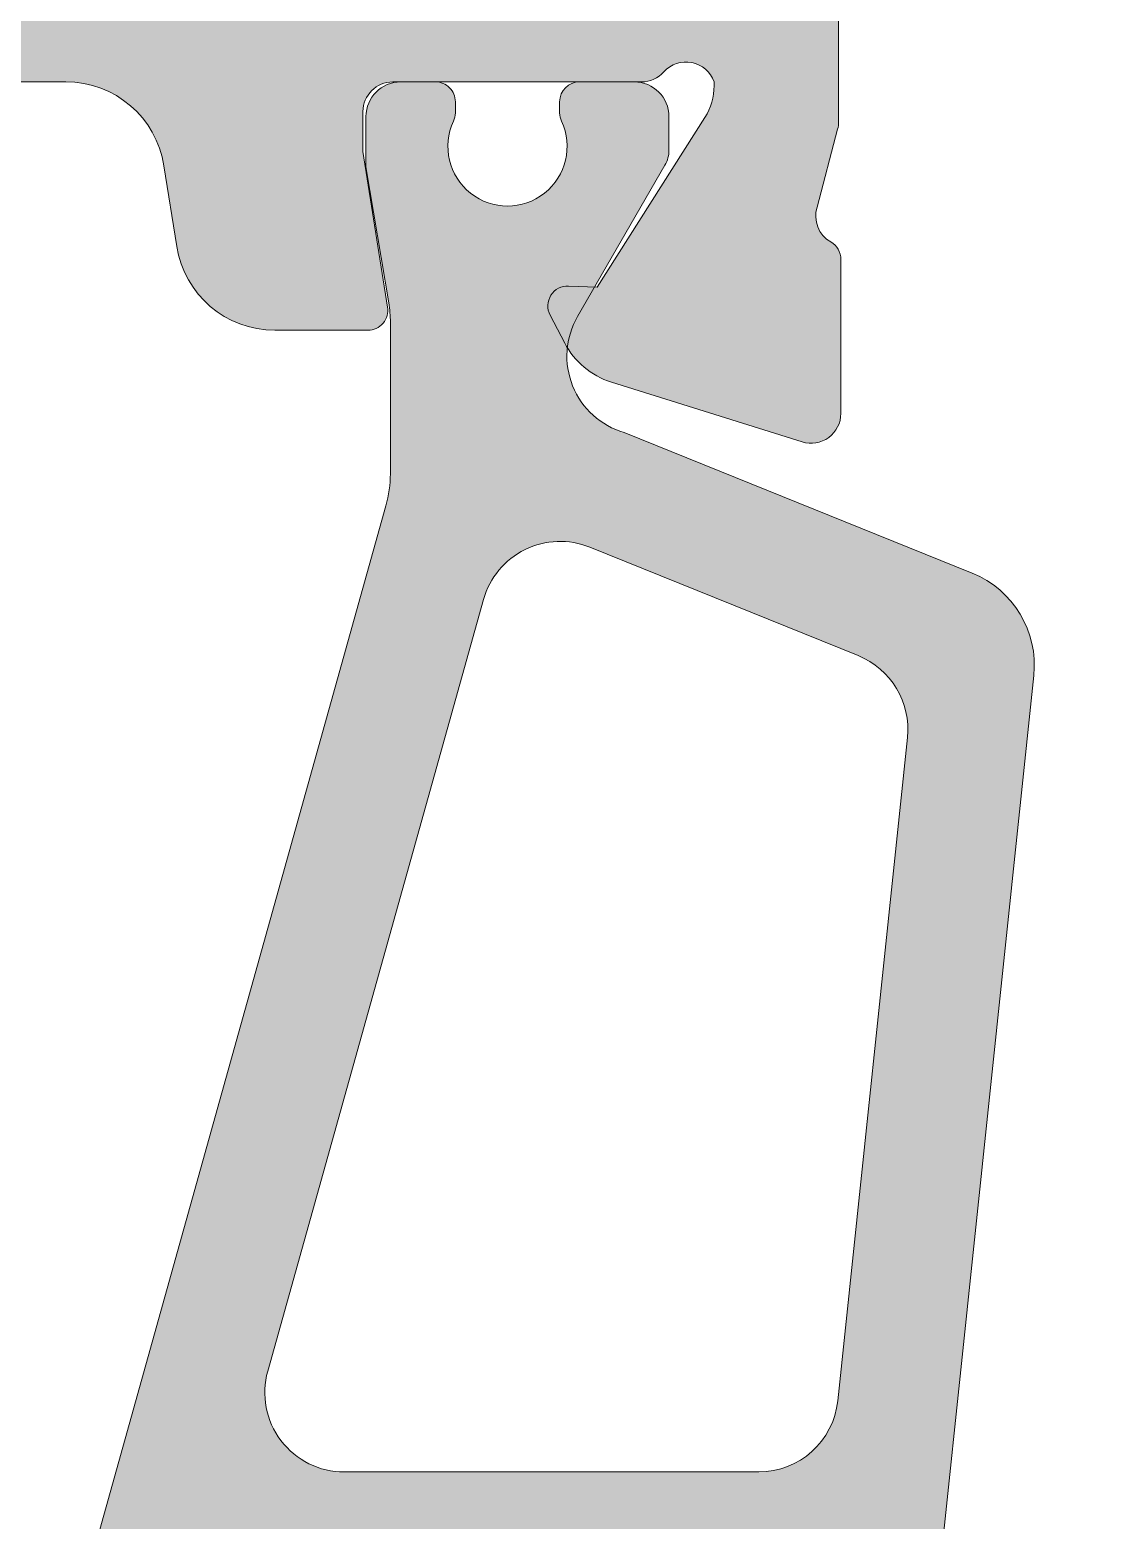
# Model space of a CAD drawing. Header units: millimetres. Extents: x -8 to 2550, y -393 to 1062.
# Drawn here: x 313.6 to 319.03, y -321.84 to -314.34 of the extents above; entities that cross this region are included whole.
import ezdxf

# ---------------------------------------------------------------- set-up
doc = ezdxf.new("R2010")
doc.units = ezdxf.units.MM
doc.header["$LTSCALE"] = 0.25
doc.header["$MEASUREMENT"] = 0
for name, color, linetype, lineweight in [('01_Aluminium [Thin]', 141, 'Continuous', 18), ('01_Fill Polyamide', 10, 'Continuous', 0), ('01_Polyamide [Thin]', 201, 'Continuous', 18)]:
    doc.layers.add(name, color=color, linetype=linetype, lineweight=lineweight)
doc.layers.add('01_Fill Aluminum', color=7, linetype='Continuous', lineweight=0, true_color=0xdcdcdc)

msp = doc.modelspace()

# ---------------------------------------------------------------- hatches: boundary and pattern name
at = {"layer": '01_Fill Aluminum', "ltscale": 0.25}
h = msp.add_hatch(color=256, dxfattribs=at)
h.dxf.hatch_style = 1
edge = h.paths.add_edge_path()
edge.add_line((311.3075536551437, -315.8516779462644), (310.838818292124, -315.8516779462644))
edge.add_arc((310.838818292124, -315.7516779462642), 0.1000000000001364, 170.4328706874899, 269.99999999996743, ccw=False)
edge.add_line((310.7402091370918, -315.7350576410966), (310.8638182921241, -314.9516779462645))
edge.add_line((310.8638182921241, -314.9516779462645), (310.8638182921241, -314.7516779462645))
edge.add_arc((310.713818292124, -314.7516779462646), 0.1500000000000341, 6.513775987635801e-11, 90.00000000002171)
edge.add_line((310.713818292124, -314.6016779462646), (309.4610986990247, -314.6016779462646))
edge.add_arc((309.4610986989768, -314.4516779462429), 0.1500000000216914, 221.8134766644919, 270.000000018282, ccw=False)
edge.add_arc((309.237502938174, -314.6516902852724), 0.1500000000000131, 41.81347664617813, 160.5287793655025)
edge.add_line((309.0960815819367, -314.6016902852724), (309.0960815819367, -314.620831175829))
edge.add_arc((309.3960815819369, -314.6208311758289), 0.3000000000001819, 180.0000000000217, 212.4017206771169)
edge.add_line((309.142788031902, -314.7815868211756), (309.6848196368428, -315.6356352693685))
edge.add_line((309.6848196368428, -315.6356352693685), (309.8290304139882, -315.6295867085144))
edge.add_arc((309.8332209798732, -315.7294988657204), 0.0999999999999704, -27.598279322881922, 92.40172067718493, ccw=False)
edge.add_line((309.921842729103, -315.7758258078109), (309.848378092639, -315.9163609758182))
edge.add_arc((309.4938910957198, -315.731053207456), 0.4000000000001865, 287.4017206770894, 332.4017206770892, ccw=False)
edge.add_line((309.6135188754683, -316.1127457464355), (308.6531844955534, -316.4137279715335))
edge.add_arc((308.6083240781479, -316.2705932694164), 0.1499999999998765, 179.9999999999783, 287.4017206770435, ccw=False)
edge.add_line((308.4583240781481, -316.2705932694163), (308.4583240781481, -315.4950461826391))
edge.add_arc((308.5583216202078, -315.494345053535), 0.1000000000000927, 119.63265786321199, 180.4017206769606, ccw=False)
edge.add_arc((308.4347122733734, -315.2770417416062), 0.1499999999999598, 299.6326578635027, 377.4017206772364)
edge.add_line((308.5778469754905, -315.2321813242002), (308.4284970827589, -314.6655719622125))
edge.add_arc((308.5735429946964, -314.6273399935176), 0.1500000000002035, 180.000000000456, 194.7664623399302, ccw=False)
edge.add_line((308.4235429946962, -314.6273399935188), (308.4235429946966, -307.0016779462631))
edge.add_line((308.4235429946966, -307.0016779462631), (308.1735429946966, -307.0016779462631))
edge.add_line((308.1735429946966, -307.0016779462631), (308.1735429946966, -305.6269556212367))
edge.add_arc((308.3235429946965, -305.6269556212366), 0.1499999999998636, 120.0000000000471, 180.0000000000434, ccw=False)
edge.add_line((308.2485429946964, -305.4970518106691), (308.6387353735608, -305.2717741356956))
edge.add_arc((308.7137353735607, -305.4016779462635), 0.1500000000001369, 89.99999999984811, 119.9999999999147, ccw=False)
edge.add_line((308.7137353735611, -305.2516779462633), (308.7735429946965, -305.2516779462633))
edge.add_arc((308.7735429946964, -305.4016779462631), 0.1499999999998067, -2.1714186004828662e-11, 89.99999999993491, ccw=False)
edge.add_line((308.9235429946962, -305.4016779462632), (308.9235429946966, -306.1016779462632))
edge.add_arc((309.0735429946966, -306.1016779462634), 0.1499999999999773, 179.9999999999566, 269.9999999998697)
edge.add_line((309.0735429946963, -306.2516779462633), (310.5235429946965, -306.2516779462633))
edge.add_arc((310.5235429946967, -306.1016779462634), 0.1499999999999204, 269.9999999999349, 359.9999999999783)
edge.add_line((310.6735429946966, -306.1016779462635), (310.6735429946966, -299.1516779462632))
edge.add_arc((310.5235429946965, -299.1516779462632), 0.1500000000000909, 0, 90)
edge.add_line((310.5235429946965, -299.0016779462631), (309.0735429946963, -299.0016779462631))
edge.add_arc((309.0735429946966, -299.1516779462631), 0.1499999999999773, 90.00000000013027, 180.0000000000434)
edge.add_line((308.9235429946966, -299.1516779462632), (308.9235429946962, -300.1016779462632))
edge.add_arc((308.7735429946964, -300.1016779462635), 0.1499999999998067, -89.99999999993491, 1.0862777344300412e-10, ccw=False)
edge.add_line((308.7735429946965, -300.2516779462633), (308.7137353735611, -300.2516779462633))
edge.add_arc((308.7137353735612, -300.101677946263), 0.1500000000003183, 239.9999999999241, 269.9999999999783, ccw=False)
edge.add_line((308.6387353735608, -300.2315817568308), (308.2485429946964, -300.0063040818575))
edge.add_arc((308.3235429946961, -299.8764002712897), 0.1500000000000024, 180.0000000000869, 240.0000000001309, ccw=False)
edge.add_line((308.1735429946962, -299.8764002712899), (308.1735429946962, -298.2516779462637))
edge.add_arc((308.3235429946966, -298.251677946264), 0.150000000000432, 89.99999999995657, 179.9999999998697, ccw=False)
edge.add_line((308.3235429946967, -298.1016779462636), (327.1735429946962, -298.1016779462636))
edge.add_arc((327.1735429946962, -299.3516779462636), 1.25, -5.172751116333529e-12, 90, ccw=False)
edge.add_line((328.4235429946962, -299.3516779462637), (328.4235429946962, -300.2016779462636))
edge.add_arc((328.2735429946964, -300.2016779462639), 0.1499999999998067, -89.99999999993491, 1.0862777344300412e-10, ccw=False)
edge.add_line((328.2735429946965, -300.3516779462637), (327.5235429946965, -300.3516779462637))
edge.add_arc((327.5235429946967, -300.0016779462636), 0.3500000000000796, 179.9999999999907, 269.99999999997215, ccw=False)
edge.add_arc((327.3235429946964, -300.0016779462634), 0.1499999999997499, 90.00000000004343, 180.0000000000434, ccw=False)
edge.add_line((327.3235429946963, -299.8516779462637), (327.6735429946966, -299.8516779462637))
edge.add_arc((327.6735429946964, -299.7016779462639), 0.1499999999998067, 270.0000000000651, 360.0000000001086)
edge.add_line((327.8235429946963, -299.7016779462636), (327.8235429946963, -299.4016779462639))
edge.add_arc((327.1735429946963, -299.4016779462636), 0.6499999999999773, 359.999999999975, 449.9999999999699)
edge.add_line((327.1735429946966, -298.7516779462637), (324.3735429946969, -298.7516779462637))
edge.add_arc((324.3735429946967, -299.1016779462638), 0.3500000000001364, 89.99999999996278, 179.9999999999442)
edge.add_line((324.0235429946965, -299.1016779462635), (324.0235429946965, -299.7016779462636))
edge.add_arc((324.1735429946966, -299.7016779462636), 0.1500000000000909, 180, 270)
edge.add_line((324.1735429946966, -299.8516779462637), (324.5235429946965, -299.8516779462637))
edge.add_arc((324.5235429946965, -300.0016779462638), 0.1500000000000909, 0, 90, ccw=False)
edge.add_arc((324.3235429946967, -300.0016779462637), 0.3499999999999659, 270.0000000000093, 359.9999999999907, ccw=False)
edge.add_line((324.3235429946967, -300.3516779462637), (322.8235429946967, -300.3516779462637))
edge.add_arc((322.8235429946967, -300.2016779462637), 0.1500000000000341, 179.9999999999783, 270.00000000002166, ccw=False)
edge.add_line((322.6735429946966, -300.2016779462636), (322.6735429946966, -300.0016779462636))
edge.add_arc((322.8235429946965, -300.0016779462636), 0.1499999999998636, 89.9999999999132, 180, ccw=False)
edge.add_line((322.8235429946967, -299.8516779462637), (323.2735429946965, -299.8516779462637))
edge.add_arc((323.2735429946965, -299.7016779462636), 0.1500000000000909, 270, 360)
edge.add_line((323.4235429946966, -299.7016779462636), (323.4235429946966, -299.0016779462636))
edge.add_arc((323.2735429946965, -299.0016779462636), 0.1500000000000909, 0, 90)
edge.add_line((323.2735429946965, -298.8516779462635), (314.5735429946972, -298.8516779462639))
edge.add_arc((314.5735429946971, -299.001677946264), 0.1500000000000341, 89.99999999997829, 179.9999999999349)
edge.add_line((314.4235429946971, -299.0016779462638), (314.4235429946975, -300.4516779462638))
edge.add_arc((314.5735429946976, -300.4516779462638), 0.1500000000000909, 180.0000000000217, 270)
edge.add_line((314.5735429946976, -300.6016779462639), (317.1735429946975, -300.6016779462639))
edge.add_arc((317.1735429946972, -301.1016779462637), 0.4999999999998295, -1.9610979506978765e-11, 89.99999999996737, ccw=False)
edge.add_line((317.6735429946971, -301.1016779462639), (317.6735429946971, -302.8516779462589))
edge.add_arc((317.273542994697, -302.8516779462587), 0.4000000000000341, 269.99999999999187, 359.99999999997556, ccw=False)
edge.add_line((317.273542994697, -303.2516779462588), (317.0735429946976, -303.2516779462588))
edge.add_arc((317.0735429946974, -303.1016779462589), 0.1499999999999204, 180.0000000000217, 270.00000000006514, ccw=False)
edge.add_line((316.9235429946975, -303.1016779462589), (316.9235429946975, -301.6516779462636))
edge.add_arc((316.7735429946976, -301.6516779462638), 0.1499999999999773, 4.342517325092179e-11, 90.00000000004343)
edge.add_line((316.7735429946974, -301.5016779462638), (314.5735429946972, -301.5016779462638))
edge.add_arc((314.5735429946973, -301.6516779462635), 0.1499999999997499, 90.00000000004343, 180.0000000000434)
edge.add_line((314.4235429946975, -301.6516779462636), (314.4235429946975, -313.5516779462587))
edge.add_arc((314.5735429946976, -313.5516779462587), 0.1500000000000909, 180, 270)
edge.add_line((314.5735429946976, -313.7016779462588), (316.7735429946974, -313.7016779462588))
edge.add_arc((316.7735429946974, -313.5516779462587), 0.1500000000001478, 270.0000000000217, 359.9999999999783)
edge.add_line((316.9235429946975, -313.5516779462587), (316.9235429946975, -312.1016779462587))
edge.add_arc((317.0735429946974, -312.1016779462588), 0.1499999999998636, 89.9999999999132, 179.9999999999566, ccw=False)
edge.add_line((317.0735429946976, -311.9516779462589), (317.2735429946965, -311.9516779462588))
edge.add_arc((317.2735429946963, -312.3516779462591), 0.4000000000002615, -4.069988790433854e-11, 89.99999999996737, ccw=False)
edge.add_line((317.6735429946966, -312.3516779462594), (317.6735429946966, -314.8019500120191))
edge.add_arc((317.5235429946965, -314.8019500120179), 0.1500000000000909, 345.2335376600587, 359.99999999954406, ccw=False)
edge.add_line((317.6685889066339, -314.8401819807128), (317.5652636461841, -315.2321813242002))
edge.add_arc((317.7083983483012, -315.277041741606), 0.1499999999999072, 162.5982793228465, 240.3673421366912)
edge.add_arc((317.5847890014672, -315.494345053535), 0.1000000000000988, -0.40172067696062186, 60.36734213678801, ccw=False)
edge.add_line((317.684786543527, -315.4950461826391), (317.684786543527, -316.2705932694163))
edge.add_arc((317.5347865435269, -316.2705932694162), 0.1500000000000909, 252.5982793228932, 359.9999999999566, ccw=False)
edge.add_line((317.4899261261212, -316.4137279715335), (316.5295917462063, -316.1127457464355))
edge.add_arc((316.649219525955, -315.7310532074565), 0.399999999999748, 207.5982793228609, 252.5982793228576, ccw=False)
edge.add_line((316.2947325290361, -315.9163609758182), (316.2212678925716, -315.7758258078109))
edge.add_arc((316.3098896418014, -315.7294988657204), 0.1000000000000466, 87.59827932281638, 207.5982793229108, ccw=False)
edge.add_line((316.3140802076864, -315.6295867085143), (316.4582909848323, -315.6356352693685))
edge.add_line((316.4582909848323, -315.6356352693685), (317.0003225897726, -314.7815868211756))
edge.add_arc((316.7470290397378, -314.6208311758289), 0.3000000000001886, 327.5982793228831, 359.9999999999783)
edge.add_line((317.0470290397379, -314.620831175829), (317.0470290397379, -314.6016902852724))
edge.add_arc((316.9056076834763, -314.6516902852675), 0.1500000000213104, 19.47122062965985, 138.1865233490168)
edge.add_arc((316.6820119226502, -314.4516779462644), 0.1500000000002026, 269.99999999991314, 318.18652335374094, ccw=False)
edge.add_line((316.68201192265, -314.6016779462646), (315.4292923295502, -314.6016779462646))
edge.add_arc((315.4292923295504, -314.7516779462645), 0.1499999999998636, 90.00000000008686, 180)
edge.add_line((315.2792923295506, -314.7516779462645), (315.2792923295506, -314.9516779462645))
edge.add_line((315.2792923295506, -314.9516779462645), (315.4029014845828, -315.7350576410966))
edge.add_arc((315.3042923295507, -315.7516779462643), 0.1000000000000953, -90, 9.567129312547593, ccw=False)
edge.add_line((315.3042923295507, -315.8516779462644), (314.8355569665309, -315.8516779462644))
edge.add_arc((314.8355569665309, -315.3516779462643), 0.5000000000001137, 188.9667481745408, 270, ccw=False)
edge.add_line((314.3416674857308, -315.4296085612694), (314.2776268116713, -315.0237473312594))
edge.add_arc((313.7837373308715, -315.1016779462646), 0.4999999999997856, 8.966748174559802, 90.00000000003908)
edge.add_line((313.7837373308712, -314.6016779462648), (312.3593732908034, -314.6016779462646))
edge.add_arc((312.3593732908033, -315.1016779462645), 0.4999999999999432, 89.99999999998046, 171.0332518254497)
edge.add_line((311.8654838100033, -315.0237473312594), (311.8014431359434, -315.4296085612694))
edge.add_arc((311.3075536551434, -315.3516779462645), 0.4999999999999009, 270.00000000003257, 351.03325182548184, ccw=False)
edge = h.paths.add_edge_path(flags=16)
edge.add_line((311.4235429946966, -306.8516779462637), (311.4235429946966, -299.0016779462638))
edge.add_arc((311.5735429946967, -299.0016779462638), 0.1500000000000909, 90, 180, ccw=False)
edge.add_line((311.5735429946967, -298.8516779462637), (313.5235429946974, -298.8516779462639))
edge.add_arc((313.5235429946974, -299.001677946264), 0.1500000000000909, 0, 90, ccw=False)
edge.add_line((313.6735429946975, -299.001677946264), (313.6735429946973, -313.7016779462647))
edge.add_arc((313.5235429946973, -313.7016779462649), 0.1499999999999773, -89.99999999995657, 4.3428372009657323e-11, ccw=False)
edge.add_line((313.5235429946974, -313.8516779462648), (309.3235429946967, -313.8516779462648))
edge.add_arc((309.3235429946968, -313.7016779462649), 0.1499999999999773, 179.9999999999566, 269.9999999999566, ccw=False)
edge.add_line((309.1735429946968, -313.7016779462647), (309.1735429946966, -307.1516779462632))
edge.add_arc((309.3235429946965, -307.1516779462632), 0.1499999999999204, 89.99999999993491, 179.9999999999783, ccw=False)
edge.add_line((309.3235429946967, -307.0016779462633), (311.2735429946965, -307.0016779462638))
edge.add_arc((311.2735429946965, -306.8516779462637), 0.1500000000000909, 270, 360)
h = msp.add_hatch(color=256, dxfattribs=at)
h.dxf.hatch_style = 1
edge = h.paths.add_edge_path()
edge.add_line((311.3075536551437, -315.8516779462644), (310.838818292124, -315.8516779462644))
edge.add_arc((310.8388182921241, -315.7516779462644), 0.1000000000000227, 170.4328706874149, 269.9999999999023, ccw=False)
edge.add_line((310.7402091370921, -315.7350576410966), (310.8638182921241, -314.9516779462645))
edge.add_line((310.8638182921241, -314.9516779462645), (310.8638182921243, -314.7516779462645))
edge.add_arc((310.7138182921242, -314.7516779462646), 0.1500000000000341, 6.513775987635801e-11, 90.00000000002171)
edge.add_line((310.7138182921242, -314.6016779462646), (309.4610986990247, -314.6016779462646))
edge.add_arc((309.4610986989769, -314.4516779462432), 0.1500000000214072, 221.8134766644705, 270.00000001826027, ccw=False)
edge.add_arc((309.2375029381742, -314.6516902852724), 0.1499999999999752, 41.81347664616194, 160.5287793655025)
edge.add_line((309.0960815819369, -314.6016902852724), (309.0960815819369, -314.620831175829))
edge.add_arc((309.3960815819371, -314.6208311758289), 0.3000000000001819, 180.0000000000217, 212.4017206771169)
edge.add_line((309.1427880319022, -314.7815868211756), (309.684819636843, -315.6356352693685))
edge.add_line((309.684819636843, -315.6356352693685), (309.8290304139884, -315.6295867085144))
edge.add_arc((309.8332209798734, -315.7294988657204), 0.0999999999999704, -27.5982793229108, 92.40172067718493, ccw=False)
edge.add_line((309.9218427291032, -315.7758258078109), (309.8483780926392, -315.9163609758182))
edge.add_arc((309.4938910957201, -315.731053207456), 0.4000000000001865, 287.4017206770894, 332.4017206770892, ccw=False)
edge.add_line((309.6135188754686, -316.1127457464355), (308.6531844955537, -316.4137279715335))
edge.add_arc((308.6083240781481, -316.2705932694164), 0.1499999999998765, 179.9999999999783, 287.4017206770435, ccw=False)
edge.add_line((308.4583240781483, -316.2705932694163), (308.4583240781483, -315.4950461826391))
edge.add_arc((308.558321620208, -315.494345053535), 0.1000000000000355, 119.6326578631838, 180.4017206769282, ccw=False)
edge.add_arc((308.4347122733736, -315.2770417416063), 0.1499999999999598, 299.6326578635027, 377.4017206772572)
edge.add_line((308.5778469754907, -315.2321813242002), (308.4284970827589, -314.6655719622125))
edge.add_arc((308.5735429946963, -314.6273399935185), 0.1499999999998617, 180.0000000001303, 194.7664623396054, ccw=False)
edge.add_line((308.4235429946964, -314.6273399935188), (308.4235429946966, -307.0016779462631))
edge.add_line((308.4235429946966, -307.0016779462631), (308.1735429946966, -307.0016779462631))
edge.add_line((308.1735429946966, -307.0016779462631), (308.1735429946966, -305.6269556212367))
edge.add_arc((308.3235429946965, -305.6269556212366), 0.1499999999998636, 120.0000000000471, 180.0000000000434, ccw=False)
edge.add_line((308.2485429946964, -305.4970518106691), (308.6387353735611, -305.2717741356956))
edge.add_arc((308.7137353735608, -305.401677946263), 0.1499999999996862, 89.99999999989137, 119.9999999999639, ccw=False)
edge.add_line((308.7137353735611, -305.2516779462633), (308.7735429946965, -305.2516779462633))
edge.add_arc((308.7735429946965, -305.4016779462632), 0.1499999999999204, 2.1714186004828662e-11, 89.99999999997829, ccw=False)
edge.add_line((308.9235429946964, -305.4016779462632), (308.9235429946966, -306.1016779462632))
edge.add_arc((309.0735429946967, -306.1016779462632), 0.1500000000000909, 180, 269.9999999999131)
edge.add_line((309.0735429946965, -306.2516779462633), (310.5235429946965, -306.2516779462633))
edge.add_arc((310.5235429946967, -306.1016779462634), 0.1499999999999204, 269.9999999999349, 359.9999999999783)
edge.add_line((310.6735429946966, -306.1016779462635), (310.6735429946966, -299.1516779462632))
edge.add_arc((310.5235429946965, -299.1516779462632), 0.1500000000000909, 0, 90)
edge.add_line((310.5235429946965, -299.0016779462631), (309.0735429946965, -299.0016779462631))
edge.add_arc((309.0735429946967, -299.1516779462632), 0.1500000000000909, 90.00000000008686, 180)
edge.add_line((308.9235429946966, -299.1516779462632), (308.9235429946964, -300.1016779462632))
edge.add_arc((308.7735429946965, -300.1016779462634), 0.1499999999999204, -89.99999999997829, 6.508571459562518e-11, ccw=False)
edge.add_line((308.7735429946965, -300.2516779462633), (308.7137353735611, -300.2516779462633))
edge.add_arc((308.7137353735613, -300.1016779462635), 0.1499999999998636, 239.9999999998748, 269.99999999993486, ccw=False)
edge.add_line((308.6387353735611, -300.2315817568308), (308.2485429946964, -300.0063040818575))
edge.add_arc((308.3235429946963, -299.8764002712899), 0.1499999999998623, 180, 240.0000000000499, ccw=False)
edge.add_line((308.1735429946964, -299.8764002712899), (308.1735429946964, -298.2516779462636))
edge.add_arc((308.3235429946967, -298.2516779462638), 0.1500000000003183, 90, 179.9999999999131, ccw=False)
edge.add_line((308.3235429946967, -298.1016779462635), (327.1735429946964, -298.1016779462635))
edge.add_arc((327.1735429946963, -299.3516779462635), 1.250000000000057, -7.787548383930698e-12, 89.99999999999739, ccw=False)
edge.add_line((328.4235429946964, -299.3516779462637), (328.4235429946964, -300.2016779462636))
edge.add_arc((328.2735429946965, -300.2016779462638), 0.1499999999999204, -89.99999999997829, 6.508571459562518e-11, ccw=False)
edge.add_line((328.2735429946965, -300.3516779462637), (327.5235429946965, -300.3516779462637))
edge.add_arc((327.5235429946967, -300.0016779462636), 0.3500000000000796, 179.9999999999907, 269.99999999997215, ccw=False)
edge.add_arc((327.3235429946965, -300.0016779462636), 0.1499999999998636, 90, 180, ccw=False)
edge.add_line((327.3235429946965, -299.8516779462637), (327.6735429946966, -299.8516779462637))
edge.add_arc((327.6735429946966, -299.7016779462638), 0.1499999999999204, 270.0000000000217, 360.0000000000651)
edge.add_line((327.8235429946965, -299.7016779462636), (327.8235429946965, -299.4016779462639))
edge.add_arc((327.1735429946964, -299.4016779462637), 0.650000000000091, 359.9999999999849, 449.9999999999799)
edge.add_line((327.1735429946966, -298.7516779462636), (324.3735429946969, -298.7516779462636))
edge.add_arc((324.3735429946968, -299.1016779462636), 0.3500000000000796, 89.9999999999907, 179.9999999999721)
edge.add_line((324.0235429946968, -299.1016779462635), (324.0235429946968, -299.7016779462636))
edge.add_arc((324.1735429946968, -299.7016779462636), 0.1500000000000909, 180, 270)
edge.add_line((324.1735429946968, -299.8516779462637), (324.5235429946968, -299.8516779462637))
edge.add_arc((324.5235429946968, -300.0016779462638), 0.1500000000000909, 0, 90, ccw=False)
edge.add_arc((324.3235429946968, -300.0016779462636), 0.3500000000000796, 269.9999999999907, 359.9999999999721, ccw=False)
edge.add_line((324.3235429946967, -300.3516779462637), (322.8235429946967, -300.3516779462637))
edge.add_arc((322.8235429946968, -300.2016779462638), 0.1499999999999204, 179.9999999999349, 269.9999999999783, ccw=False)
edge.add_line((322.6735429946968, -300.2016779462636), (322.6735429946968, -300.0016779462636))
edge.add_arc((322.8235429946966, -300.0016779462634), 0.1499999999997499, 89.99999999995657, 180.0000000000434, ccw=False)
edge.add_line((322.8235429946967, -299.8516779462637), (323.2735429946968, -299.8516779462637))
edge.add_arc((323.2735429946968, -299.7016779462636), 0.1500000000000909, 270, 360)
edge.add_line((323.4235429946968, -299.7016779462636), (323.4235429946968, -299.0016779462636))
edge.add_arc((323.2735429946968, -299.0016779462636), 0.1500000000000909, 0, 90)
edge.add_line((323.2735429946968, -298.8516779462635), (314.5735429946974, -298.8516779462639))
edge.add_arc((314.5735429946973, -299.001677946264), 0.1500000000000341, 89.99999999997829, 179.9999999999349)
edge.add_line((314.4235429946973, -299.0016779462638), (314.4235429946975, -300.4516779462638))
edge.add_arc((314.5735429946976, -300.4516779462638), 0.1500000000000909, 180.0000000000217, 270)
edge.add_line((314.5735429946976, -300.6016779462639), (317.1735429946975, -300.6016779462639))
edge.add_arc((317.1735429946974, -301.1016779462639), 0.4999999999999432, -6.480149750132114e-12, 89.99999999998039, ccw=False)
edge.add_line((317.6735429946973, -301.1016779462639), (317.6735429946973, -302.8516779462589))
edge.add_arc((317.2735429946973, -302.8516779462587), 0.4000000000000341, 269.99999999999187, 359.99999999997556, ccw=False)
edge.add_line((317.2735429946972, -303.2516779462588), (317.0735429946976, -303.2516779462588))
edge.add_arc((317.0735429946974, -303.1016779462589), 0.1499999999999204, 180.0000000000217, 270.00000000006514, ccw=False)
edge.add_line((316.9235429946975, -303.1016779462589), (316.9235429946975, -301.6516779462636))
edge.add_arc((316.7735429946977, -301.6516779462636), 0.1499999999998636, 0, 90)
edge.add_line((316.7735429946977, -301.5016779462638), (314.5735429946974, -301.5016779462638))
edge.add_arc((314.5735429946974, -301.6516779462636), 0.1499999999998636, 90, 180)
edge.add_line((314.4235429946975, -301.6516779462636), (314.4235429946975, -313.5516779462587))
edge.add_arc((314.5735429946976, -313.5516779462587), 0.1500000000000909, 180, 270)
edge.add_line((314.5735429946976, -313.7016779462588), (316.7735429946977, -313.7016779462588))
edge.add_arc((316.7735429946975, -313.5516779462588), 0.1500000000000341, 270.0000000000651, 360.0000000000217)
edge.add_line((316.9235429946975, -313.5516779462587), (316.9235429946975, -312.1016779462587))
edge.add_arc((317.0735429946974, -312.1016779462588), 0.1499999999998636, 89.9999999999132, 179.9999999999566, ccw=False)
edge.add_line((317.0735429946976, -311.9516779462589), (317.2735429946965, -311.9516779462588))
edge.add_arc((317.2735429946963, -312.3516779462591), 0.4000000000002615, -4.069988790433854e-11, 89.99999999996737, ccw=False)
edge.add_line((317.6735429946966, -312.3516779462594), (317.6735429946966, -314.8019500120191))
edge.add_arc((317.5235429946966, -314.8019500120188), 0.1499999999999773, 345.2335376604057, 359.99999999989143, ccw=False)
edge.add_line((317.6685889066341, -314.8401819807128), (317.5652636461841, -315.2321813242002))
edge.add_arc((317.7083983483012, -315.277041741606), 0.1499999999999072, 162.5982793228465, 240.3673421366912)
edge.add_arc((317.5847890014672, -315.494345053535), 0.1000000000000988, -0.40172067696062186, 60.36734213678801, ccw=False)
edge.add_line((317.684786543527, -315.4950461826391), (317.684786543527, -316.2705932694163))
edge.add_arc((317.5347865435269, -316.2705932694162), 0.1500000000000909, 252.5982793228932, 359.9999999999566, ccw=False)
edge.add_line((317.4899261261212, -316.4137279715335), (316.5295917462063, -316.1127457464355))
edge.add_arc((316.649219525955, -315.7310532074565), 0.399999999999748, 207.5982793228609, 252.5982793228576, ccw=False)
edge.add_line((316.2947325290361, -315.9163609758182), (316.2212678925716, -315.7758258078109))
edge.add_arc((316.3098896418014, -315.7294988657204), 0.1000000000000466, 87.59827932281638, 207.5982793229108, ccw=False)
edge.add_line((316.3140802076864, -315.6295867085143), (316.4582909848323, -315.6356352693685))
edge.add_line((316.4582909848323, -315.6356352693685), (317.0003225897726, -314.7815868211756))
edge.add_arc((316.7470290397378, -314.6208311758289), 0.3000000000001886, 327.5982793228831, 359.9999999999783)
edge.add_line((317.0470290397379, -314.620831175829), (317.0470290397379, -314.6016902852724))
edge.add_arc((316.9056076834763, -314.6516902852675), 0.1500000000213104, 19.47122062965985, 138.1865233490168)
edge.add_arc((316.6820119226502, -314.4516779462644), 0.1500000000002026, 269.99999999991314, 318.18652335374094, ccw=False)
edge.add_line((316.68201192265, -314.6016779462646), (315.4292923295504, -314.6016779462646))
edge.add_arc((315.4292923295507, -314.7516779462645), 0.1499999999998636, 90.00000000008686, 180)
edge.add_line((315.2792923295508, -314.7516779462645), (315.2792923295506, -314.9516779462645))
edge.add_line((315.2792923295506, -314.9516779462645), (315.4029014845828, -315.7350576410966))
edge.add_arc((315.3042923295507, -315.7516779462644), 0.1000000000001048, -90, 9.56712931257971, ccw=False)
edge.add_line((315.3042923295507, -315.8516779462644), (314.8355569665312, -315.8516779462644))
edge.add_arc((314.8355569665312, -315.3516779462643), 0.5000000000001137, 188.9667481745408, 270, ccw=False)
edge.add_line((314.341667485731, -315.4296085612694), (314.2776268116713, -315.0237473312594))
edge.add_arc((313.7837373308716, -315.1016779462645), 0.4999999999996556, 8.966748174548965, 90.00000000002606)
edge.add_line((313.7837373308714, -314.6016779462648), (312.3593732908034, -314.6016779462646))
edge.add_arc((312.3593732908033, -315.1016779462645), 0.4999999999999432, 89.99999999998046, 171.0332518254497)
edge.add_line((311.8654838100033, -315.0237473312594), (311.8014431359436, -315.4296085612694))
edge.add_arc((311.3075536551435, -315.3516779462643), 0.5000000000000397, 270.00000000001955, 351.03325182546456, ccw=False)
edge = h.paths.add_edge_path(flags=16)
edge.add_line((311.4235429946966, -306.8516779462637), (311.4235429946966, -299.0016779462638))
edge.add_arc((311.5735429946967, -299.0016779462638), 0.1500000000000909, 90, 180, ccw=False)
edge.add_line((311.5735429946967, -298.8516779462637), (313.5235429946977, -298.8516779462639))
edge.add_arc((313.5235429946976, -299.0016779462639), 0.1499999999999773, -4.3428372009657323e-11, 89.99999999995657, ccw=False)
edge.add_line((313.6735429946975, -299.001677946264), (313.6735429946973, -313.7016779462647))
edge.add_arc((313.5235429946973, -313.7016779462649), 0.1499999999999773, -89.99999999995657, 4.3428372009657323e-11, ccw=False)
edge.add_line((313.5235429946974, -313.8516779462648), (309.3235429946969, -313.8516779462648))
edge.add_arc((309.3235429946969, -313.7016779462647), 0.1500000000000909, 180, 270, ccw=False)
edge.add_line((309.1735429946968, -313.7016779462647), (309.1735429946966, -307.1516779462632))
edge.add_arc((309.3235429946965, -307.1516779462632), 0.1499999999999204, 89.99999999993491, 179.9999999999783, ccw=False)
edge.add_line((309.3235429946967, -307.0016779462633), (311.2735429946968, -307.0016779462638))
edge.add_arc((311.2735429946966, -306.8516779462638), 0.1499999999999773, 270.0000000000434, 360.0000000000434)
at = {"layer": '01_Fill Polyamide', "ltscale": 0.25}
h = msp.add_hatch(color=256, dxfattribs=at)
h.dxf.hatch_style = 1
edge = h.paths.add_edge_path()
edge.add_line((309.8737545807617, -314.7016779462627), (309.8737545807619, -314.757581080531))
edge.add_arc((309.7737545807637, -314.7575810805316), 0.09999999999820375, -25.007833235659007, 3.257127900724299e-10, ccw=False)
edge.add_arc((310.1362545807609, -314.9266779462691), 0.300000000002064, 154.992166764249, 385.0078332351778)
edge.add_arc((310.4987545807591, -314.7575810805354), 0.0999999999975735, 180.0000000001303, 205.00783323511, ccw=False)
edge.add_line((310.3987545807615, -314.7575810805357), (310.3987545807613, -314.7016779462636))
edge.add_arc((310.4987545807596, -314.7016779462634), 0.09999999999831743, 89.99999999973949, 180.0000000001303, ccw=False)
edge.add_line((310.4987545807601, -314.6016779462651), (310.6737545807612, -314.6016779462649))
edge.add_arc((310.6737545807609, -314.7766779462642), 0.1749999999992724, 7.452172212651931e-11, 89.99999999992548, ccw=False)
edge.add_line((310.8487545807602, -314.776677946264), (310.8487545807602, -315.0291772889947))
edge.add_line((310.8487545807602, -315.0291772889947), (310.7342082244902, -315.713679322868))
edge.add_arc((311.3259795854095, -315.8127078863819), 0.599999999996559, 170.5000000001866, 180.0000000000326)
edge.add_line((310.7259795854129, -315.8127078863823), (310.7259795854129, -316.6553001781123))
edge.add_arc((310.2259795854129, -316.6553001781122), 0.5, 289.99999999998926, 359.999999999987, ccw=False)
edge.add_line((310.3969896570757, -317.1251464885052), (309.7183309087027, -317.3721580721373))
edge.add_arc((309.9235429946981, -317.9359736446089), 0.5999999999999862, 110.0000000000017, 180)
edge.add_line((309.3235429946981, -317.9359736446089), (309.3235429946981, -321.4496472469556))
edge.add_arc((309.4735429946981, -321.4496472469556), 0.1500000000000341, 180.0000000000217, 270.0000000000217)
edge.add_line((309.4735429946982, -321.5996472469556), (313.1735429946982, -321.5996472469557))
edge.add_arc((313.1735429946982, -321.7496472469556), 0.1499999999999204, -2.1714186004828662e-11, 89.99999999997829, ccw=False)
edge.add_line((313.3235429946981, -321.7496472469557), (313.3235429946981, -321.9495241728201))
edge.add_arc((313.1735429946982, -321.9495241728201), 0.1499999999999204, -89.99999999997829, 2.1714186004828662e-11, ccw=False)
edge.add_line((313.1735429946982, -322.0995241728201), (309.4735429946982, -322.0995241728199))
edge.add_arc((309.4735429946981, -322.24952417282), 0.1500000000000341, 89.99999999997829, 179.9999999999783)
edge.add_line((309.3235429946981, -322.2495241728199), (309.3235429946981, -325.7672591737938))
edge.add_arc((309.9235429946981, -325.7672591737938), 0.6000000000000227, 180, 249.9999999999984)
edge.add_line((309.7183309087027, -326.3310747462653), (310.3969896570757, -326.5780863298974))
edge.add_arc((310.2259795854129, -327.0479326402904), 0.5000000000000095, 0, 70.00000000001069, ccw=False)
edge.add_line((310.7259795854129, -327.0479326402904), (310.7259795854129, -327.8906480061474))
edge.add_arc((311.3259795854102, -327.8906480061478), 0.5999999999972374, 179.999999999962, 189.499999999808)
edge.add_line((310.7342082244902, -327.9896765696618), (310.8487545807602, -328.674178603535))
edge.add_line((310.8487545807602, -328.674178603535), (310.8487545807602, -328.9266779462658))
edge.add_arc((310.6737545807609, -328.9266779462656), 0.1749999999992724, 270.00000000007446, 359.99999999992554, ccw=False)
edge.add_line((310.6737545807612, -329.1016779462648), (310.4987545807601, -329.1016779462648))
edge.add_arc((310.4987545807596, -329.0016779462663), 0.09999999999854481, 179.9999999998697, 270.00000000026057, ccw=False)
edge.add_line((310.3987545807611, -329.0016779462661), (310.3987545807615, -328.9457748119941))
edge.add_arc((310.4987545807588, -328.9457748119949), 0.09999999999723741, 154.9921667645458, 179.9999999995766, ccw=False)
edge.add_arc((310.136254580761, -328.7766779462606), 0.300000000002195, 334.9921667648117, 565.0078332357419)
edge.add_arc((309.7737545807639, -328.9457748119981), 0.09999999999803008, -2.930846676463261e-10, 25.007833235670773, ccw=False)
edge.add_line((309.8737545807619, -328.9457748119987), (309.8737545807617, -329.001677946267))
edge.add_arc((309.7737545807631, -329.0016779462664), 0.09999999999854481, 270.0000000001303, 359.9999999996743, ccw=False)
edge.add_line((309.7737545807634, -329.1016779462649), (309.4985429946987, -329.1016779462651))
edge.add_arc((309.4985429946984, -328.9266779462654), 0.1749999999996135, 180.000000000335, 270.00000000011164, ccw=False)
edge.add_line((309.3235429946988, -328.9266779462665), (309.3235429946983, -328.7578957289134))
edge.add_arc((309.4735429946952, -328.7578957289122), 0.1499999999969077, 149.9999999999236, 180.000000000456, ccw=False)
edge.add_line((309.3436391841303, -328.6828957289136), (309.7846804261487, -327.9189898895006))
edge.add_arc((309.4382702646347, -327.7189898895013), 0.3999999999998447, 330.0000000001113, 430.0000000000106)
edge.add_line((309.5750783219648, -327.3431128411871), (308.8831902776396, -327.091286187608))
edge.add_line((308.8831902776396, -327.091286187608), (308.522239973199, -326.9599110207424))
edge.add_arc((308.5735429946979, -326.8189571276246), 0.1499999999999262, 179.9999999999349, 249.999999999977, ccw=False)
edge.add_line((308.423542994698, -326.8189571276244), (308.423542994698, -316.8842756907782))
edge.add_arc((308.573542994698, -316.8842756907783), 0.1499999999999773, 109.999999999947, 179.9999999999783, ccw=False)
edge.add_line((308.5222399731992, -316.7433217976604), (309.5750196039821, -316.3601413488134))
edge.add_arc((309.4382115466519, -315.9842643004991), 0.3999999999999115, 289.9999999999943, 389.9999999998917)
edge.add_line((309.784621708166, -315.7842643004998), (309.3436391841303, -315.0204601636161))
edge.add_arc((309.4735429946951, -314.9454601636179), 0.1499999999965767, 179.9999999994137, 209.9999999999476, ccw=False)
edge.add_line((309.3235429946985, -314.9454601636164), (309.323542994699, -314.7766779462632))
edge.add_arc((309.4985429946982, -314.7766779462642), 0.1749999999992156, 89.99999999990689, 179.9999999996836, ccw=False)
edge.add_line((309.4985429946985, -314.6016779462649), (309.7737545807634, -314.6016779462648))
edge.add_arc((309.7737545807632, -314.7016779462633), 0.09999999999848797, 3.582272256608121e-10, 89.99999999990229, ccw=False)
edge = h.paths.add_edge_path()
edge.add_arc((315.644356040914, -314.7016779462633), 0.0999999999986585, -1.9542767404345796e-10, 89.99999999993491, ccw=False)
edge.add_line((315.7443560409126, -314.7016779462636), (315.7443560409126, -314.7575810805357))
edge.add_arc((315.6443560409152, -314.757581080535), 0.09999999999746478, 334.99216676457127, 359.9999999996092, ccw=False)
edge.add_arc((316.0068560409132, -314.9266779462689), 0.3000000000020507, 154.9921667648707, 385.0078332357996)
edge.add_arc((316.3693560409096, -314.7575810805313), 0.09999999999756991, 179.999999999772, 205.0078332357219, ccw=False)
edge.add_line((316.269356040912, -314.7575810805309), (316.2693560409123, -314.7016779462627))
edge.add_arc((316.3693560409109, -314.7016779462632), 0.09999999999860165, 90.00000000003263, 179.9999999997069, ccw=False)
edge.add_line((316.3693560409108, -314.6016779462646), (316.6445676269757, -314.6016779462646))
edge.add_arc((316.6445676269756, -314.776677946264), 0.1749999999993861, 2.6062707547680475e-10, 89.99999999996282, ccw=False)
edge.add_line((316.819567626975, -314.7766779462632), (316.8195676269759, -314.9454601636165))
edge.add_arc((316.6695676269795, -314.945460163618), 0.1499999999963961, -29.999999999961403, 5.645119927066844e-10, ccw=False)
edge.add_line((316.7994714375441, -315.0204601636161), (316.3594497011231, -315.7826001675349))
edge.add_arc((316.7058598626376, -315.9826001675341), 0.4000000000002386, 150.0000000001438, 253.8899435514368)
edge.add_line((316.5948665493581, -316.3668923537771), (318.3462182269536, -317.0744843616224))
edge.add_arc((318.1589149303741, -317.5380762889575), 0.4999999999998493, -6.0000000000038085, 68.00000001586898, ccw=False)
edge.add_line((318.6561758780581, -317.5903405205914), (317.8394832869346, -325.3606514796011))
edge.add_arc((317.6903050026295, -325.3449722101113), 0.1499999999998795, 285.0000000001615, 354.00000000010914, ccw=False)
edge.add_line((317.7291278593952, -325.4898610840544), (314.9245971014739, -326.2413328357875))
edge.add_arc((314.9634199582392, -326.3862217097312), 0.1500000000002966, 104.9999999999641, 179.9999999999349)
edge.add_line((314.8134199582389, -326.386221709731), (314.8134199582391, -326.8180772021556))
edge.add_arc((314.663419958239, -326.8180772021558), 0.1500000000001478, -70.00000000000671, 6.508571459562518e-11, ccw=False)
edge.add_line((314.7147229797379, -326.9590310952738), (313.6618846309723, -327.3422329157182))
edge.add_arc((313.7986926883024, -327.7181099640326), 0.4000000000000523, 109.9999999999782, 209.9999999998724)
edge.add_line((313.4522825267882, -327.9181099640319), (313.8933237688068, -328.682015803445))
edge.add_arc((313.7634199582425, -328.7570158034435), 0.149999999996325, -4.3428372009657323e-10, 30.000000000128523, ccw=False)
edge.add_line((313.9134199582388, -328.7570158034446), (313.9134199582381, -328.9257980207975))
edge.add_arc((313.7384199582385, -328.9257980207966), 0.1749999999996703, 269.99999999998136, 359.99999999972084, ccw=False)
edge.add_line((313.7384199582384, -329.1007980207963), (313.4632083721735, -329.1007980207963))
edge.add_arc((313.4632083721737, -329.000798020798), 0.09999999999826059, 180.0000000003583, 269.9999999999023, ccw=False)
edge.add_line((313.3632083721754, -329.0007980207986), (313.363208372175, -328.9448948865302))
edge.add_arc((313.4632083721731, -328.9448948865297), 0.09999999999809006, 154.992166764343, 180.0000000002931, ccw=False)
edge.add_arc((313.100708372176, -328.7757980207921), 0.300000000002088, 334.9921667642391, 565.0078332351877)
edge.add_arc((312.7382083721786, -328.9448948865262), 0.09999999999694498, 4.558842192636803e-10, 25.007833235493592, ccw=False)
edge.add_line((312.8382083721756, -328.9448948865254), (312.8382083721758, -329.0007980207973))
edge.add_arc((312.7382083721772, -329.0007980207976), 0.0999999999986585, -90.00000000006509, 1.9542767404345796e-10, ccw=False)
edge.add_line((312.738208372177, -329.1007980207963), (312.5632083721757, -329.1007980207963))
edge.add_arc((312.5632083721762, -328.925798020797), 0.1749999999992724, 180, 269.99999999985107, ccw=False)
edge.add_line((312.3882083721769, -328.925798020797), (312.3882083721769, -328.6732986780663))
edge.add_line((312.3882083721769, -328.6732986780663), (312.5027547284467, -327.9887966441932))
edge.add_arc((311.9109833675261, -327.8897680806792), 0.5999999999978671, 350.5000000001965, 360.0000000000326)
edge.add_line((312.510983367524, -327.8897680806788), (312.5109833675237, -327.1304992050098))
edge.add_arc((313.1109833675235, -327.1304992050103), 0.5999999999997954, 164.3755098557582, 179.9999999999566, ccw=False)
edge.add_line((312.5331548474624, -326.9689003145325), (315.3949595563231, -316.735956420285))
edge.add_arc((314.8171310362613, -316.5743575298089), 0.5999999999999633, 344.3755098559206, 360.0000000001086)
edge.add_line((315.4171310362613, -316.5743575298077), (315.4171310362613, -315.812707886382))
edge.add_arc((314.8171310362639, -315.8127078863803), 0.5999999999973511, 359.9999999998317, 369.4999999996742)
edge.add_line((315.4089023971842, -315.7136793228677), (315.2943560409137, -315.0291772889944))
edge.add_line((315.2943560409137, -315.0291772889944), (315.294356040914, -314.7766779462636))
edge.add_arc((315.4693560409131, -314.7766779462638), 0.1749999999991587, 90.00000000003718, 179.9999999999628, ccw=False)
edge.add_line((315.469356040913, -314.6016779462646), (315.6443560409141, -314.6016779462646))
edge = h.paths.add_edge_path(flags=16)
edge.add_arc((315.1852686234711, -321.1986442473514), 0.4000000000000341, 164.3755098558135, 269.99999999999187, ccw=False)
edge.add_line((314.8000496100967, -321.0909116536998), (315.8862388823491, -317.2070289250565))
edge.add_arc((316.2714578957235, -317.314761518708), 0.4000000000000468, 68.00000001584579, 164.3755098558135, ccw=False)
edge.add_line((316.4213005329873, -316.9438879768398), (317.7721126965191, -317.4896515166488))
edge.add_arc((317.6222700592554, -317.8605250585168), 0.3999999999998231, -6.000000000022624, 68.00000001584118, ccw=False)
edge.add_line((318.0200788174025, -317.902336443824), (317.6692283528341, -321.2404556326586))
edge.add_arc((317.2714195946871, -321.1986442473514), 0.3999999999997568, 269.99999999997556, 353.9999999999766, ccw=False)
edge.add_line((317.2714195946869, -321.5986442473512), (315.1852686234711, -321.5986442473514))
edge = h.paths.add_edge_path(flags=16)
edge.add_arc((313.4045397037053, -326.6377654798261), 0.1499999999999601, 164.3755098558029, 289.99999999999517, ccw=False)
edge.add_line((313.2600825736899, -326.5973657572068), (314.436484036009, -322.3909116536998))
edge.add_arc((314.8217030493833, -322.4986442473513), 0.3999999999999374, 89.99999999999193, 164.3755098558092, ccw=False)
edge.add_line((314.8217030493834, -322.0986442473514), (317.1347840888418, -322.0986442473514))
edge.add_arc((317.1347840888419, -322.4986442473515), 0.4000000000000909, -5.999999999993975, 90.00000000000807, ccw=False)
edge.add_line((317.5325928469892, -322.5404556326585), (317.3038345087839, -324.7169458342815))
edge.add_arc((316.9060257506367, -324.6751344489745), 0.3999999999999086, 284.99999999999784, 354.0000000000034, ccw=False)
edge.add_line((317.0095533686776, -325.06150477949), (314.5098923401981, -325.7312869334226))
edge.add_arc((314.6134199582391, -326.1176572639381), 0.3999999999998577, 104.9999999999999, 180.0000000000082)
edge.add_line((314.2134199582392, -326.1176572639382), (314.2134199582392, -326.2229007946774))
edge.add_arc((313.813419958239, -326.2229007946774), 0.4000000000002046, -70.00000000000438, 0, ccw=False)
edge.add_line((313.9502280155693, -326.598777842992), (313.4558427252041, -326.778719372944))
h = msp.add_hatch(color=256, dxfattribs=at)
h.dxf.hatch_style = 1
edge = h.paths.add_edge_path()
edge.add_arc((315.6443560409142, -314.7016779462633), 0.0999999999986585, -1.9542767404345796e-10, 89.99999999993491, ccw=False)
edge.add_line((315.7443560409129, -314.7016779462636), (315.7443560409129, -314.7575810805357))
edge.add_arc((315.6443560409155, -314.7575810805355), 0.0999999999973511, 334.99216676486446, 359.9999999999023, ccw=False)
edge.add_arc((316.0068560409135, -314.9266779462689), 0.3000000000019237, 154.9921667648714, 385.0078332357989)
edge.add_arc((316.36935604091, -314.7575810805318), 0.09999999999745667, 179.9999999994789, 205.0078332354287, ccw=False)
edge.add_line((316.2693560409125, -314.7575810805309), (316.2693560409125, -314.7016779462627))
edge.add_arc((316.3693560409111, -314.7016779462632), 0.09999999999860165, 90.00000000003263, 179.9999999997069, ccw=False)
edge.add_line((316.369356040911, -314.6016779462646), (316.6445676269759, -314.6016779462646))
edge.add_arc((316.6445676269758, -314.776677946264), 0.1749999999993861, 2.6062707547680475e-10, 89.99999999996282, ccw=False)
edge.add_line((316.8195676269752, -314.7766779462632), (316.8195676269761, -314.9454601636165))
edge.add_arc((316.6695676269797, -314.945460163618), 0.1499999999963961, -29.999999999961403, 5.645119927066844e-10, ccw=False)
edge.add_line((316.7994714375443, -315.0204601636161), (316.3594497011236, -315.7826001675349))
edge.add_arc((316.705859862638, -315.9826001675342), 0.4000000000001685, 150.0000000001287, 253.8899435514189)
edge.add_line((316.5948665493584, -316.3668923537771), (318.3462182269539, -317.0744843616224))
edge.add_arc((318.1589149303744, -317.5380762889575), 0.4999999999998493, -6.0000000000038085, 68.00000001586898, ccw=False)
edge.add_line((318.6561758780583, -317.5903405205914), (317.8394832869349, -325.3606514796011))
edge.add_arc((317.6903050026297, -325.3449722101113), 0.1499999999998795, 285.0000000001615, 354.00000000010914, ccw=False)
edge.add_line((317.7291278593955, -325.4898610840544), (314.9245971014741, -326.2413328357875))
edge.add_arc((314.9634199582395, -326.3862217097312), 0.1500000000002966, 104.9999999999641, 179.9999999999349)
edge.add_line((314.8134199582391, -326.386221709731), (314.8134199582394, -326.8180772021556))
edge.add_arc((314.6634199582393, -326.8180772021559), 0.1500000000000341, -69.99999999995111, 1.0862777344300412e-10, ccw=False)
edge.add_line((314.7147229797383, -326.9590310952738), (313.6618846309725, -327.3422329157182))
edge.add_arc((313.7986926883028, -327.7181099640325), 0.3999999999999844, 109.9999999999991, 209.9999999998947)
edge.add_line((313.4522825267886, -327.9181099640319), (313.893323768807, -328.682015803445))
edge.add_arc((313.7634199582427, -328.7570158034435), 0.149999999996325, -4.3428372009657323e-10, 30.000000000128523, ccw=False)
edge.add_line((313.913419958239, -328.7570158034446), (313.9134199582386, -328.9257980207975))
edge.add_arc((313.7384199582388, -328.9257980207965), 0.174999999999784, 269.9999999999442, 359.9999999996836, ccw=False)
edge.add_line((313.7384199582386, -329.1007980207963), (313.463208372174, -329.1007980207963))
edge.add_arc((313.4632083721741, -329.0007980207979), 0.09999999999837428, 180.0000000004234, 269.99999999996743, ccw=False)
edge.add_line((313.3632083721757, -329.0007980207986), (313.3632083721752, -328.9448948865302))
edge.add_arc((313.4632083721733, -328.9448948865297), 0.09999999999809006, 154.992166764343, 180.0000000002931, ccw=False)
edge.add_arc((313.1007083721764, -328.7757980207922), 0.300000000001961, 334.9921667642398, 565.007833235187)
edge.add_arc((312.738208372179, -328.9448948865257), 0.09999999999683173, 1.6291323845507577e-10, 25.007833235200394, ccw=False)
edge.add_line((312.8382083721758, -328.9448948865254), (312.838208372176, -329.0007980207973))
edge.add_arc((312.7382083721774, -329.0007980207976), 0.0999999999986585, -90.00000000006509, 1.9542767404345796e-10, ccw=False)
edge.add_line((312.7382083721773, -329.1007980207963), (312.5632083721762, -329.1007980207963))
edge.add_arc((312.5632083721765, -328.9257980207969), 0.1749999999993861, 180.0000000000372, 269.99999999988836, ccw=False)
edge.add_line((312.3882083721771, -328.925798020797), (312.3882083721771, -328.6732986780663))
edge.add_line((312.3882083721771, -328.6732986780663), (312.5027547284471, -327.9887966441932))
edge.add_arc((311.9109833675265, -327.8897680806806), 0.5999999999977447, 350.5000000003321, 360.0000000001683)
edge.add_line((312.5109833675242, -327.8897680806788), (312.5109833675242, -327.1304992050098))
edge.add_arc((313.1109833675239, -327.1304992050095), 0.5999999999996817, 164.3755098558343, 180.0000000000326, ccw=False)
edge.add_line((312.5331548474626, -326.9689003145325), (315.3949595563233, -316.735956420285))
edge.add_arc((314.8171310362616, -316.574357529808), 0.6000000000000835, 344.3755098558393, 360.0000000000272)
edge.add_line((315.4171310362617, -316.5743575298077), (315.4171310362615, -315.812707886382))
edge.add_arc((314.8171310362641, -315.8127078863803), 0.5999999999973511, 359.9999999998317, 369.4999999996742)
edge.add_line((315.4089023971844, -315.7136793228677), (315.294356040914, -315.0291772889944))
edge.add_line((315.294356040914, -315.0291772889944), (315.2943560409142, -314.7766779462636))
edge.add_arc((315.4693560409133, -314.7766779462638), 0.1749999999991587, 90.00000000003718, 179.9999999999628, ccw=False)
edge.add_line((315.4693560409132, -314.6016779462646), (315.6443560409143, -314.6016779462646))
edge = h.paths.add_edge_path(flags=16)
edge.add_arc((315.1852686234714, -321.1986442473514), 0.4000000000000341, 164.3755098558135, 269.99999999999187, ccw=False)
edge.add_line((314.8000496100969, -321.0909116536998), (315.8862388823495, -317.2070289250565))
edge.add_arc((316.2714578957238, -317.3147615187079), 0.399999999999922, 68.00000001585778, 164.375509855817, ccw=False)
edge.add_line((316.4213005329875, -316.9438879768398), (317.7721126965193, -317.4896515166488))
edge.add_arc((317.6222700592556, -317.8605250585168), 0.3999999999998231, -6.000000000022624, 68.00000001584118, ccw=False)
edge.add_line((318.0200788174027, -317.902336443824), (317.6692283528346, -321.2404556326586))
edge.add_arc((317.2714195946875, -321.1986442473514), 0.3999999999997568, 269.99999999997556, 353.9999999999766, ccw=False)
edge.add_line((317.2714195946874, -321.5986442473512), (315.1852686234713, -321.5986442473514))
edge = h.paths.add_edge_path(flags=16)
edge.add_arc((313.4045397037055, -326.6377654798261), 0.1499999999999601, 164.3755098558029, 289.99999999999517, ccw=False)
edge.add_line((313.2600825736902, -326.5973657572068), (314.4364840360092, -322.3909116536998))
edge.add_arc((314.8217030493835, -322.4986442473513), 0.3999999999999374, 89.99999999999193, 164.3755098558092, ccw=False)
edge.add_line((314.8217030493836, -322.0986442473514), (317.134784088842, -322.0986442473514))
edge.add_arc((317.1347840888421, -322.4986442473515), 0.4000000000000909, -5.999999999993975, 90.00000000000807, ccw=False)
edge.add_line((317.5325928469895, -322.5404556326585), (317.3038345087843, -324.7169458342815))
edge.add_arc((316.9060257506371, -324.6751344489745), 0.3999999999999086, 284.99999999999784, 354.0000000000034, ccw=False)
edge.add_line((317.0095533686781, -325.06150477949), (314.5098923401983, -325.7312869334226))
edge.add_arc((314.6134199582393, -326.1176572639381), 0.3999999999998577, 104.9999999999999, 180.0000000000082)
edge.add_line((314.2134199582395, -326.1176572639382), (314.2134199582395, -326.2229007946774))
edge.add_arc((313.8134199582393, -326.2229007946774), 0.4000000000002046, -70.00000000000438, 0, ccw=False)
edge.add_line((313.9502280155696, -326.598777842992), (313.4558427252043, -326.778719372944))

# ---------------------------------------------------------------- linework, layer by layer
at = {"layer": '01_Aluminium [Thin]'}
for points in [[(317.6735429946966, -312.3516779462594), (317.6735429946966, -314.8019500120191, -0.06452015296117648), (317.6685889066339, -314.8401819807128), (317.5652636461841, -315.2321813242002, 0.3529849633652282), (317.6342327402008, -315.4074237287633, -0.2715490385396587), (317.684786543527, -315.4950461826391), (317.684786543527, -316.2705932694163, -0.5062415994907494), (317.4899261261212, -316.4137279715335), (316.5295917462063, -316.1127457464355, -0.1989123673796411), (316.2947325290361, -315.9163609758182), (316.2212678925716, -315.7758258078109, -0.5773502691900078), (316.3140802076864, -315.6295867085143), (316.4582909848323, -315.6356352693685), (317.0003225897726, -314.7815868211756, 0.1423287356553757), (317.0470290397379, -314.620831175829), (317.0470290397379, -314.6016902852724, 0.5699002363731689), (316.7938098030595, -314.5516841157543, -0.213407341207178), (316.68201192265, -314.6016779462646), (315.4292923295502, -314.6016779462646, 0.4142135623725539), (315.2792923295506, -314.7516779462645), (315.2792923295506, -314.9516779462645), (315.4029014845828, -315.7350576410966, -0.4640102280133441), (315.3042923295507, -315.8516779462644), (314.8355569665309, -315.8516779462644, -0.3690843211621743), (314.3416674857308, -315.4296085612694), (314.2776268116713, -315.0237473312594, 0.3690843211622673), (313.7837373308712, -314.6016779462648), (312.3593732908034, -314.6016779462646, 0.3690843211622156)], [(317.6735429946966, -312.3516779462594), (317.6735429946966, -314.8019500120191, -0.06452015296117648), (317.6685889066341, -314.8401819807128), (317.5652636461841, -315.2321813242002, 0.3529849633652282), (317.6342327402008, -315.4074237287633, -0.2715490385396587), (317.684786543527, -315.4950461826391), (317.684786543527, -316.2705932694163, -0.5062415994907494), (317.4899261261212, -316.4137279715335), (316.5295917462063, -316.1127457464355, -0.1989123673796411), (316.2947325290361, -315.9163609758182), (316.2212678925716, -315.7758258078109, -0.5773502691900078), (316.3140802076864, -315.6295867085143), (316.4582909848323, -315.6356352693685), (317.0003225897726, -314.7815868211756, 0.1423287356553757), (317.0470290397379, -314.620831175829), (317.0470290397379, -314.6016902852724, 0.5699002363731689), (316.7938098030595, -314.5516841157543, -0.213407341207178), (316.68201192265, -314.6016779462646), (315.4292923295504, -314.6016779462646, 0.4142135623725539), (315.2792923295508, -314.7516779462645), (315.2792923295506, -314.9516779462645), (315.4029014845828, -315.7350576410966, -0.4640102280133441), (315.3042923295507, -315.8516779462644), (314.8355569665312, -315.8516779462644, -0.3690843211621743), (314.341667485731, -315.4296085612694), (314.2776268116713, -315.0237473312594, 0.3690843211622673), (313.7837373308714, -314.6016779462648), (312.3593732908034, -314.6016779462646, 0.3690843211622156)]]:
    msp.add_lwpolyline(points, format="xyb", dxfattribs=at)
at = {"layer": '01_Polyamide [Thin]'}
for points in [[(312.5331548474624, -326.9689003145325), (315.3949595563231, -316.735956420285, 0.06828051652439224), (315.4171310362613, -316.5743575298077), (315.4171310362613, -315.812707886382, 0.04147532720926874), (315.4089023971842, -315.7136793228677), (315.2943560409137, -315.0291772889944), (315.294356040914, -314.7766779462636, -0.4142135623726385), (315.469356040913, -314.6016779462646), (315.6443560409141, -314.6016779462646, -0.4142135623738942), (315.7443560409126, -314.7016779462636), (315.7443560409126, -314.7575810805357, -0.1095524006956453), (315.7349810409123, -314.7998552969678, 1.569922388246699), (316.2787310409126, -314.7998552969646, -0.1095524006996956), (316.269356040912, -314.7575810805309), (316.2693560409123, -314.7016779462627, -0.4142135623712969), (316.3693560409108, -314.6016779462646), (316.6445676269757, -314.6016779462646, -0.4142135623715918), (316.819567626975, -314.7766779462632), (316.8195676269759, -314.9454601636165, -0.1316524975897515), (316.7994714375441, -315.0204601636161), (316.3594497011231, -315.7826001675349, 0.4871382815949465), (316.5948665493581, -316.3668923537771), (318.3462182269536, -317.0744843616224, -0.3345953195790749), (318.6561758780581, -317.5903405205914), (317.8394832869346, -325.3606514796011, -0.3105082534626121)], [(312.5331548474626, -326.9689003145325), (315.3949595563233, -316.735956420285, 0.06828051652439224), (315.4171310362617, -316.5743575298077), (315.4171310362615, -315.812707886382, 0.04147532720926874), (315.4089023971844, -315.7136793228677), (315.294356040914, -315.0291772889944), (315.2943560409142, -314.7766779462636, -0.4142135623726385), (315.4693560409132, -314.6016779462646), (315.6443560409143, -314.6016779462646, -0.4142135623738942), (315.7443560409129, -314.7016779462636), (315.7443560409129, -314.7575810805357, -0.1095524006956453), (315.7349810409128, -314.7998552969678, 1.569922388246699), (316.2787310409128, -314.7998552969646, -0.1095524006996956), (316.2693560409125, -314.7575810805309), (316.2693560409125, -314.7016779462627, -0.4142135623712969), (316.369356040911, -314.6016779462646), (316.6445676269759, -314.6016779462646, -0.4142135623715918), (316.8195676269752, -314.7766779462632), (316.8195676269761, -314.9454601636165, -0.1316524975897515), (316.7994714375443, -315.0204601636161), (316.3594497011236, -315.7826001675349, 0.4871382815949465), (316.5948665493584, -316.3668923537771), (318.3462182269539, -317.0744843616224, -0.3345953195790749), (318.6561758780583, -317.5903405205914), (317.8394832869349, -325.3606514796011, -0.3105082534626121)]]:
    msp.add_lwpolyline(points, format="xyb", dxfattribs=at)
for points in [[(315.1852686234711, -321.5986442473514, -0.496537508220984), (314.8000496100967, -321.0909116536998), (315.8862388823491, -317.2070289250565, -0.4471933828101113), (316.4213005329873, -316.9438879768398), (317.7721126965191, -317.4896515166488, -0.3345953195790708), (318.0200788174025, -317.902336443824), (317.6692283528341, -321.2404556326586, -0.3838640350354235), (317.2714195946869, -321.5986442473512)], [(315.1852686234713, -321.5986442473514, -0.496537508220984), (314.8000496100969, -321.0909116536998), (315.8862388823495, -317.2070289250565, -0.4471933828101113), (316.4213005329875, -316.9438879768398), (317.7721126965193, -317.4896515166488, -0.3345953195790708), (318.0200788174027, -317.902336443824), (317.6692283528346, -321.2404556326586, -0.3838640350354235), (317.2714195946874, -321.5986442473512)]]:
    msp.add_lwpolyline(points, format="xyb", close=True, dxfattribs=at)

doc.saveas('drawing.dxf')
